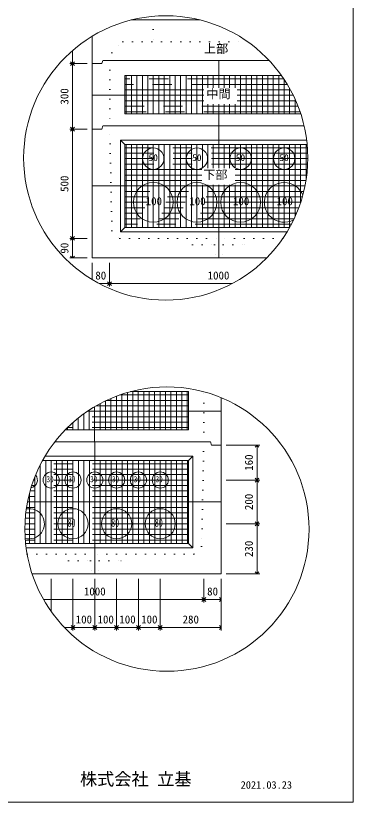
# Model space of a CAD drawing. Units: millimetres, scale not verified. Extents: x -4890 to 4890, y -2290 to 2289.
# Drawn here: x -2944 to -1830, y -1986 to 608 of the extents above; entities that cross this region are included whole.
import ezdxf
from ezdxf.enums import TextEntityAlignment as Align

# ---------------------------------------------------------------- set-up
doc = ezdxf.new("R2010")
doc.units = ezdxf.units.MM
doc.header["$LTSCALE"] = 10
for name, pattern in [('DASHED1', [1.8, 1.2, -0.6]), ('USER2', [50.8, 31.75, -6.35, 6.35, -6.35]), ('USER5', [3.185, 0.01, -3.175])]:
    doc.linetypes.add(name, pattern=pattern)
for name, color, linetype, lineweight in [('0-2_waku', 7, 'Continuous', 18), ('0-3_gaikei', 7, 'Continuous', 18), ('0-4_kakure', 7, 'DASHED1', 5), ('0-5_sunpou', 7, 'Continuous', 5), ('0-8_hole', 7, 'Continuous', 18), ('0-9_uchigawa', 6, 'Continuous', 18), ('0-E_文字１', 7, 'Continuous', 18), ('0-F_コア部分\u3000寸法補助線3', 150, 'USER2', 18), ('1-0_コア部分\u3000寸法補助線2', 150, 'USER2', 18), ('1-1_コア部分\u3000中心補助線', 1, 'Continuous', 18), ('1-2_コア部分\u3000寸法補助線', 7, 'USER2', 5), ('1-3_uchigawa2', 6, 'USER2', 18)]:
    doc.layers.add(name, color=color, linetype=linetype, lineweight=lineweight)
doc.styles.add('ＭＳ ゴシック', font='')
doc.styles.get('ＭＳ ゴシック').set_extended_font_data('MS Gothic')

# ---------------------------------------------------------------- blocks, each defined once
blk = doc.blocks.new('_Open90')
at = {"layer": '0-5_sunpou'}
blk.add_line((0, 0), (-1, 0), dxfattribs=at)
blk.add_lwpolyline([(-0.5, 0.5), (0, 0), (-0.5, -0.5)], dxfattribs=at)

msp = doc.modelspace()

# ---------------------------------------------------------------- linework, layer by layer
at = {"layer": '0-2_waku'}
for p in [(-1830.06, 2289.43), (-4890.06, -1985.57), (-4890.06, -1985.57), (-4890.06, -1985.57), (-4890.06, -1985.57)]:
    msp.add_line(p, (-1830.06, -1985.57), dxfattribs=at)
at = {"layer": '0-3_gaikei'}
for p, q in [((-2562.8, 593.79), (-2508.76, 593.79)), ((-2562.8, 593.79), (-2508.76, 593.79)), ((-2562.8, 593.79), (-2508.76, 593.79)), ((-2335.7, 593.79), (-2562.8, 593.79)), ((-2562.76, 593.79), (-2335.7, 593.79)), ((-2562.76, 593.79), (-2335.7, 593.79)), ((-2692.36, 449.79), (-2692.36, 539.8)), ((-2692.36, 449.79), (-2692.36, -191.01)), ((-2659.96, 449.79), (-2692.36, 449.79)), ((-2659.96, 449.79), (-2692.36, 449.79)), ((-2656.36, 460.59), (-2659.96, 449.79)), ((-2274.14, 460.59), (-2655.74, 460.59)), ((-2108.16, 460.59), (-2274.76, 460.59)), ((-2659.96, 233.79), (-2692.36, 233.79)), ((-2659.96, 233.79), (-2692.36, 233.79)), ((-2656.36, 244.59), (-2659.96, 233.79)), ((-2274.14, 244.59), (-2655.74, 244.59)), ((-1992.45, 244.59), (-2274.76, 244.59)), ((-2692.36, -191.01), (-2116.05, -191.01)), ((-2692.36, -191.01), (-2116.05, -191.01)), ((-2692.36, -191.01), (-2116.05, -191.01)), ((-2265.65, -1009.6), (-2265.65, -651.64)), ((-2301.65, -797.2), (-2298.05, -808)), ((-2265.65, -808), (-2298.05, -808))]:
    msp.add_line(p, q, dxfattribs=at)
for points in [[(-2301.65, -797.2), (-2683.25, -797.2), (-2815.32, -797.2)], [(-2889.97, -1232.8), (-2265.65, -1232.8), (-2265.65, -808)], [(-2880.82, -1232.8), (-2265.65, -1232.8), (-2265.65, -808)]]:
    msp.add_lwpolyline(points, dxfattribs=at)
at = {"layer": '0-4_kakure', "linetype": 'USER5', "lineweight": 18}
for p, q in [((-2490.76, 593.79), (-2490.76, 605.91)), ((-2490.76, 593.79), (-2490.76, 521.79)), ((-2626.94, 485.79), (-2590.94, 521.79)), ((-2590.94, 521.79), (-2178.67, 521.79)), ((-2626.94, 485.79), (-2634.14, 460.59)), ((-2634.14, 460.59), (-2634.14, 244.59)), ((-2626.71, -101.01), (-2634.14, 244.59)), ((-2626.71, -101.01), (-2600.96, -126.21)), ((-2600.96, -126.21), (-2274.14, -126.21)), ((-2360.54, -147.81), (-2382.14, -126.21)), ((-2062.5, -126.21), (-2274.14, -126.21)), ((-2187.74, -147.81), (-2166.14, -126.21)), ((-2360.54, -147.81), (-2288.54, -147.81)), ((-2288.54, -147.81), (-2285.66, -191.01)), ((-2259.74, -147.81), (-2262.62, -191.01)), ((-2259.74, -147.81), (-2187.74, -147.81)), ((-2323.25, -797.2), (-2323.25, -632.06)), ((-2323.25, -797.2), (-2330.69, -1142.8)), ((-2330.69, -1142.8), (-2356.43, -1168)), ((-2906.49, -1168), (-2683.25, -1168)), ((-2769.65, -1189.6), (-2791.25, -1168)), ((-2769.65, -1189.6), (-2697.65, -1189.6)), ((-2697.65, -1189.6), (-2694.77, -1232.8)), ((-2356.43, -1168), (-2683.25, -1168)), ((-2668.85, -1189.6), (-2671.73, -1232.8)), ((-2668.85, -1189.6), (-2596.85, -1189.6)), ((-2596.85, -1189.6), (-2575.25, -1168))]:
    msp.add_line(p, q, dxfattribs=at)
at = {"layer": '0-5_sunpou', "color": 150, "lineweight": 18}
for p, q in [((-2756.67, 492.91), (-2756.67, 462.75)), ((-2708.2, 449.79), (-2766.03, 449.79)), ((-2724.04, 449.79), (-2766.03, 449.79)), ((-2756.67, 436.83), (-2756.67, 246.75)), ((-2708.2, 233.79), (-2766.03, 233.79)), ((-2708.2, 233.79), (-2766.03, 233.79)), ((-2756.67, 220.83), (-2756.67, -113.25)), ((-2708.2, -126.21), (-2766.03, -126.21)), ((-2724.04, -126.21), (-2766.03, -126.21)), ((-2756.67, -139.17), (-2756.67, -178.05)), ((-2708.2, -191.01), (-2766.03, -191.01)), ((-2692.36, -206.85), (-2692.36, -262.06)), ((-2634.76, -206.85), (-2634.76, -284.91)), ((-2634.76, -206.85), (-2634.76, -284.91)), ((-2668.57, -275.55), (-2647.72, -275.55)), ((-2621.8, -275.55), (-2229.93, -275.55)), ((-2249.81, -808), (-2138.5, -808)), ((-2147.86, -820.96), (-2147.86, -910.24)), ((-2249.81, -923.2), (-2138.5, -923.2)), ((-2249.81, -923.2), (-2138.5, -923.2)), ((-2147.86, -936.16), (-2147.86, -1054.24)), ((-2249.81, -1067.2), (-2138.5, -1067.2)), ((-2249.81, -1067.2), (-2138.5, -1067.2)), ((-2147.86, -1080.16), (-2147.86, -1219.84)), ((-2249.81, -1232.8), (-2138.5, -1232.8)), ((-2827.25, -1248.64), (-2827.25, -1356.44)), ((-2755.25, -1248.64), (-2755.25, -1419.1)), ((-2755.25, -1248.64), (-2755.25, -1419.1)), ((-2683.25, -1248.64), (-2683.25, -1419.1)), ((-2683.25, -1248.64), (-2683.25, -1419.1)), ((-2611.25, -1248.64), (-2611.25, -1419.1)), ((-2611.25, -1248.64), (-2611.25, -1419.1)), ((-2539.25, -1248.64), (-2539.25, -1419.1)), ((-2539.25, -1248.64), (-2539.25, -1419.1)), ((-2467.25, -1248.64), (-2467.25, -1419.1)), ((-2467.25, -1248.64), (-2467.25, -1419.1)), ((-2323.25, -1248.64), (-2323.25, -1326.7)), ((-2323.25, -1248.64), (-2323.25, -1326.7)), ((-2265.65, -1248.64), (-2265.65, -1326.7)), ((-2265.65, -1248.64), (-2265.65, -1419.1)), ((-2852.22, -1317.34), (-2336.21, -1317.34)), ((-2310.29, -1317.34), (-2278.61, -1317.34)), ((-2783.12, -1409.74), (-2768.21, -1409.74)), ((-2742.29, -1409.74), (-2696.21, -1409.74)), ((-2670.29, -1409.74), (-2624.21, -1409.74)), ((-2598.29, -1409.74), (-2552.21, -1409.74)), ((-2526.29, -1409.74), (-2480.21, -1409.74)), ((-2454.29, -1409.74), (-2278.61, -1409.74))]:
    msp.add_line(p, q, dxfattribs=at)
for centre in [(-2449.25, 138.87), (-2445.04, -1084.85)]:
    msp.add_circle(centre, 468.88, dxfattribs=at)
at = {"layer": '0-8_hole'}
for centre, radius in [((-2490.14, 136.59), 35.28), ((-2346.14, 136.59), 35.28), ((-2202.14, 136.59), 35.28), ((-2058.14, 136.59), 35.28), ((-2490.14, -7.41), 65.52), ((-2346.14, -7.41), 65.52), ((-2202.14, -7.41), 65.52), ((-2827.25, -923.2), 26.64), ((-2755.25, -923.2), 26.64), ((-2683.25, -923.2), 26.64), ((-2611.25, -923.2), 26.64), ((-2539.25, -923.2), 26.64), ((-2467.25, -923.2), 26.64), ((-2755.25, -1067.2), 49.68), ((-2611.25, -1067.2), 49.68), ((-2467.25, -1067.2), 49.68)]:
    msp.add_circle(centre, radius, dxfattribs=at)
for centre, radius, start, end in [((-2058.14, -7.41), 65.52, 20.66629, 298.32089), ((-2899.25, -923.2), 26.64, 281.59033, 39.2294), ((-2899.25, -1067.2), 49.68, 253.99064, 101.55918)]:
    msp.add_arc(centre, radius, start, end, dxfattribs=at)
at = {"layer": '0-9_uchigawa'}
for p, q in [((-2598.14, 197.79), (-2583.74, 183.39)), ((-2598.14, -104.61), (-2598.14, 197.79)), ((-2583.74, 183.39), (-2274.14, 183.39)), ((-2583.74, -90.21), (-2583.74, 183.39)), ((-2274.14, 183.39), (-1982.49, 183.39)), ((-2598.14, -104.61), (-2583.74, -90.21)), ((-2583.74, -90.21), (-2040.15, -90.21)), ((-2598.14, -104.61), (-2048.55, -104.61)), ((-2359.25, -1146.4), (-2359.25, -844)), ((-2373.65, -1132), (-2373.65, -858.4)), ((-2911.54, -1132), (-2373.65, -1132)), ((-2359.25, -1146.4), (-2373.65, -1132)), ((-2909.86, -1146.4), (-2359.25, -1146.4))]:
    msp.add_line(p, q, dxfattribs=at)
for points in [[(-2598.14, 197.79), (-2274.14, 197.79), (-1984.09, 197.79)], [(-2855.61, -858.4), (-2683.25, -858.4), (-2373.65, -858.4), (-2359.25, -844)], [(-2847.34, -844), (-2683.25, -844), (-2359.25, -844)]]:
    msp.add_lwpolyline(points, dxfattribs=at)
at = {"layer": '0-F_コア部分\u3000寸法補助線3'}
for p, q in [((-2580.14, 284.19), (-2580.14, 410.19)), ((-2544.14, 284.19), (-2544.14, 410.19)), ((-2508.14, 284.19), (-2508.14, 410.19)), ((-2472.14, 284.19), (-2472.14, 410.19)), ((-2436.14, 284.19), (-2436.14, 410.19)), ((-2400.14, 284.19), (-2400.14, 410.19)), ((-2364.14, 284.19), (-2364.14, 410.19)), ((-2328.14, 284.19), (-2328.14, 410.19)), ((-2292.14, 370.42), (-2292.14, 410.19)), ((-2256.14, 370.42), (-2256.14, 410.19)), ((-2220.14, 370.42), (-2220.14, 410.19)), ((-2184.14, 284.19), (-2184.14, 410.19)), ((-2148.14, 284.19), (-2148.14, 410.19)), ((-2112.14, 284.19), (-2112.14, 410.19)), ((-2076.14, 284.19), (-2076.14, 410.19)), ((-2323.14, 363.39), (-2583.74, 363.39)), ((-2037.63, 363.39), (-2212.98, 363.39)), ((-2040.14, 284.19), (-2040.14, 367.94)), ((-2323.14, 327.39), (-2583.74, 327.39)), ((-2292.14, 284.19), (-2292.14, 316.51)), ((-2256.14, 284.19), (-2256.14, 316.51)), ((-2220.14, 284.19), (-2220.14, 316.51)), ((-2019.94, 327.39), (-2212.98, 327.39)), ((-2004.14, 284.19), (-2004.14, 286.26)), ((-2580.14, -90.21), (-2580.14, 183.39)), ((-2544.14, -90.21), (-2544.14, 183.39)), ((-2508.14, -90.21), (-2508.14, 183.39)), ((-2472.14, -90.21), (-2472.14, 183.39)), ((-2436.14, -90.21), (-2436.14, 183.39)), ((-2400.14, -90.21), (-2400.14, 183.39)), ((-2364.14, -90.21), (-2364.14, 183.39)), ((-2328.14, 104.62), (-2328.14, 183.39)), ((-2292.14, 104.62), (-2292.14, 183.39)), ((-2256.14, 104.62), (-2256.14, 183.39)), ((-2220.14, 104.62), (-2220.14, 183.39)), ((-2184.14, -90.21), (-2184.14, 183.39)), ((-2148.14, -90.21), (-2148.14, 183.39)), ((-2112.14, -90.21), (-2112.14, 183.39)), ((-2076.14, -90.21), (-2076.14, 183.39)), ((-2040.14, -90.21), (-2040.14, 183.39)), ((-2004.14, -8.52), (-2004.14, 183.39)), ((-1981.59, 172.59), (-2583.74, 172.59)), ((-1980.38, 136.59), (-2583.74, 136.59)), ((-2329.76, 100.59), (-2583.74, 100.59)), ((-1981.94, 100.59), (-2219.6, 100.59)), ((-2329.76, 64.59), (-2583.74, 64.59)), ((-1986.3, 64.59), (-2219.6, 64.59)), ((-1993.53, 28.59), (-2583.74, 28.59)), ((-2328.14, -90.21), (-2328.14, 50.71)), ((-2292.14, -90.21), (-2292.14, 50.71)), ((-2256.14, -90.21), (-2256.14, 50.71)), ((-2220.14, -90.21), (-2220.14, 50.71)), ((-2003.78, -7.41), (-2583.74, -7.41)), ((-2017.26, -43.41), (-2583.74, -43.41)), ((-2034.28, -79.41), (-2583.74, -79.41)), ((-2593.87, -757.6), (-2593.87, -640.22)), ((-2557.87, -757.6), (-2557.87, -631.6)), ((-2521.87, -757.6), (-2521.87, -631.6)), ((-2485.87, -757.6), (-2485.87, -631.6)), ((-2449.87, -757.6), (-2449.87, -631.6)), ((-2413.87, -757.6), (-2413.87, -631.6)), ((-2377.87, -757.6), (-2377.87, -631.6)), ((-2665.87, -757.6), (-2665.87, -671.23)), ((-2629.87, -757.6), (-2629.87, -653.93)), ((-2701.87, -757.6), (-2701.87, -692.56)), ((-2374.27, -678.4), (-2678.81, -678.4)), ((-2737.87, -757.6), (-2737.87, -718.65)), ((-2374.27, -714.4), (-2732.47, -714.4)), ((-2773.87, -757.6), (-2773.87, -750.6)), ((-2373.65, -869.2), (-2861.39, -869.2)), ((-2845.25, -1132), (-2845.25, -858.4)), ((-2809.25, -1132), (-2809.25, -858.4)), ((-2773.25, -1132), (-2773.25, -858.4)), ((-2737.25, -1132), (-2737.25, -858.4)), ((-2701.25, -1132), (-2701.25, -858.4)), ((-2665.25, -1132), (-2665.25, -858.4)), ((-2629.25, -1132), (-2629.25, -858.4)), ((-2593.25, -1132), (-2593.25, -858.4)), ((-2557.25, -1132), (-2557.25, -858.4)), ((-2521.25, -1132), (-2521.25, -858.4)), ((-2485.25, -1132), (-2485.25, -858.4)), ((-2449.25, -1132), (-2449.25, -858.4)), ((-2413.25, -1132), (-2413.25, -858.4)), ((-2377.25, -1132), (-2377.25, -858.4)), ((-2373.65, -905.2), (-2878.14, -905.2)), ((-2881.25, -1132), (-2881.25, -912.89)), ((-2373.65, -941.2), (-2891.38, -941.2)), ((-2373.65, -977.2), (-2901.4, -977.2)), ((-2373.65, -1013.2), (-2908.42, -1013.2)), ((-2373.65, -1049.2), (-2912.56, -1049.2)), ((-2373.65, -1085.2), (-2913.92, -1085.2)), ((-2373.65, -1121.2), (-2912.51, -1121.2))]:
    msp.add_line(p, q, dxfattribs=at)
at = {"layer": '1-0_コア部分\u3000寸法補助線2'}
for p, q in [((-2562.14, 284.19), (-2562.14, 410.19)), ((-2526.14, 284.19), (-2526.14, 410.19)), ((-2490.14, 284.19), (-2490.14, 410.19)), ((-2454.14, 284.19), (-2454.14, 410.19)), ((-2382.14, 284.19), (-2382.14, 410.19)), ((-2310.14, 370.42), (-2310.14, 410.19)), ((-2238.14, 370.42), (-2238.14, 410.19)), ((-2166.14, 284.19), (-2166.14, 410.19)), ((-2094.14, 284.19), (-2094.14, 410.19)), ((-2047.97, 381.39), (-2583.74, 381.39)), ((-2310.14, 284.19), (-2310.14, 316.51)), ((-2238.14, 284.19), (-2238.14, 316.51)), ((-2022.14, 284.19), (-2022.14, 332.32)), ((-2012.48, 309.39), (-2583.74, 309.39)), ((-2526.14, -90.21), (-2526.14, 183.39)), ((-2490.14, -90.21), (-2490.14, 183.39)), ((-2454.14, -90.21), (-2454.14, 183.39)), ((-2382.14, -90.21), (-2382.14, 183.39)), ((-2310.14, 104.62), (-2310.14, 183.39)), ((-2238.14, 104.62), (-2238.14, 183.39)), ((-2166.14, -90.21), (-2166.14, 183.39)), ((-2094.14, -90.21), (-2094.14, 183.39)), ((-2022.14, -54.58), (-2022.14, 183.39)), ((-1980.64, 154.59), (-2583.74, 154.59)), ((-2329.76, 82.59), (-2583.74, 82.59)), ((-1983.77, 82.59), (-2219.6, 82.59)), ((-2310.14, -90.21), (-2310.14, 50.71)), ((-2238.14, -90.21), (-2238.14, 50.71)), ((-1998.27, 10.59), (-2583.74, 10.59)), ((-2025.3, -61.41), (-2583.74, -61.41)), ((-2575.87, -757.6), (-2575.87, -634.59)), ((-2503.87, -757.6), (-2503.87, -631.6)), ((-2431.87, -757.6), (-2431.87, -631.6)), ((-2647.87, -757.6), (-2647.87, -662.11)), ((-2374.27, -660.4), (-2644.27, -660.4)), ((-2719.87, -757.6), (-2719.87, -704.95)), ((-2374.27, -732.4), (-2754.28, -732.4)), ((-2863.25, -1132), (-2863.25, -872.84)), ((-2791.25, -1132), (-2791.25, -858.4)), ((-2719.25, -1132), (-2719.25, -858.4)), ((-2647.25, -1132), (-2647.25, -858.4)), ((-2575.25, -1132), (-2575.25, -858.4)), ((-2503.25, -1132), (-2503.25, -858.4)), ((-2431.25, -1132), (-2431.25, -858.4)), ((-2373.65, -887.2), (-2870.23, -887.2)), ((-2373.65, -959.2), (-2896.77, -959.2)), ((-2899.25, -1132), (-2899.25, -968.48)), ((-2373.65, -1031.2), (-2910.84, -1031.2)), ((-2373.65, -1103.2), (-2913.56, -1103.2))]:
    msp.add_line(p, q, dxfattribs=at)
at = {"layer": '1-1_コア部分\u3000中心補助線'}
for p, q in [((-2274.14, 370.42), (-2274.14, 460.59)), ((-2323.14, 345.39), (-2692.36, 345.39)), ((-2028.31, 345.39), (-2212.98, 345.39)), ((-2274.14, 244.59), (-2274.14, 316.51)), ((-2274.14, 104.62), (-2274.14, 244.59)), ((-2691.74, 46.59), (-1989.55, 46.59)), ((-2274.14, -191.01), (-2274.14, 50.71)), ((-2266.88, -696.4), (-2707.64, -696.4)), ((-2683.87, -797.2), (-2683.87, -681.35)), ((-2683.25, -1232.8), (-2683.25, -797.2)), ((-2905.27, -995.2), (-2265.65, -995.2))]:
    msp.add_line(p, q, dxfattribs=at)
at = {"layer": '1-2_コア部分\u3000寸法補助線'}
for p, q in [((-2059.41, 399.39), (-2583.74, 399.39)), ((-2562.14, 284.19), (-2562.14, 410.19)), ((-2490.14, 284.19), (-2490.14, 410.19)), ((-2418.14, 284.19), (-2418.14, 410.19)), ((-2346.14, 284.19), (-2346.14, 410.19)), ((-2202.14, 284.19), (-2202.14, 410.19)), ((-2130.14, 284.19), (-2130.14, 410.19)), ((-2058.14, 284.19), (-2058.14, 397.48)), ((-2005.88, 291.39), (-2583.74, 291.39)), ((-2562.14, -90.21), (-2562.14, 183.39)), ((-2490.14, -90.21), (-2490.14, 183.39)), ((-2418.14, -90.21), (-2418.14, 183.39)), ((-2346.14, -90.21), (-2346.14, 183.39)), ((-2202.14, -90.21), (-2202.14, 183.39)), ((-2130.14, -90.21), (-2130.14, 183.39)), ((-2058.14, -90.21), (-2058.14, 183.39)), ((-1986.14, 65.56), (-1986.14, 183.39)), ((-1980.81, 118.59), (-2583.74, 118.59)), ((-2010.1, -25.41), (-2583.74, -25.41)), ((-2611.87, -757.6), (-2611.87, -646.65)), ((-2374.27, -642.4), (-2600.24, -642.4)), ((-2539.87, -757.6), (-2539.87, -631.6)), ((-2467.87, -757.6), (-2467.87, -631.6)), ((-2395.87, -757.6), (-2395.87, -631.6)), ((-2374.27, -750.4), (-2773.66, -750.4)), ((-2755.87, -757.6), (-2755.87, -733.8)), ((-2827.25, -1132), (-2827.25, -858.4)), ((-2755.25, -1132), (-2755.25, -858.4)), ((-2611.25, -1132), (-2611.25, -858.4)), ((-2539.25, -1132), (-2539.25, -858.4)), ((-2467.25, -1132), (-2467.25, -858.4)), ((-2395.25, -1132), (-2395.25, -858.4)), ((-2373.65, -923.2), (-2885.18, -923.2)), ((-2899.25, -1132), (-2899.25, -968.48)), ((-2373.65, -1067.2), (-2913.59, -1067.2))]:
    msp.add_line(p, q, dxfattribs=at)
at = {"layer": '1-3_uchigawa2'}
for p, q in [((-2583.74, 410.19), (-2274.14, 410.19)), ((-2583.74, 410.19), (-2583.74, 284.19)), ((-2066.85, 410.19), (-2274.14, 410.19)), ((-2583.74, 284.19), (-2274.14, 284.19)), ((-2003.46, 284.19), (-2274.14, 284.19)), ((-2374.27, -631.6), (-2565.09, -631.6)), ((-2374.27, -631.6), (-2374.27, -757.6)), ((-2780.83, -757.6), (-2683.87, -757.6)), ((-2374.27, -757.6), (-2683.87, -757.6))]:
    msp.add_line(p, q, dxfattribs=at)

# ---------------------------------------------------------------- block references
at = {"layer": '0-5_sunpou', "xscale": 12.96, "yscale": 12.96}
for p, rotation in [((-2756.67, 449.79), 270), ((-2756.67, 449.79), 90), ((-2756.67, 233.79), 270), ((-2756.67, 233.79), 90), ((-2756.67, -126.21), 270), ((-2756.67, -126.21), 90), ((-2756.67, -191.01), 270), ((-2634.76, -275.55), 180), ((-2147.86, -808), 90), ((-2147.86, -923.2), 270), ((-2147.86, -923.2), 90), ((-2147.86, -1067.2), 270), ((-2147.86, -1067.2), 90), ((-2147.86, -1232.8), 270), ((-2323.25, -1317.34), 180), ((-2755.25, -1409.74), 180), ((-2683.25, -1409.74), 180), ((-2611.25, -1409.74), 180), ((-2539.25, -1409.74), 180), ((-2467.25, -1409.74), 180)]:
    msp.add_blockref('_Open90', p, dxfattribs=dict(at, rotation=rotation))
for p in [(-2634.76, -275.55), (-2323.25, -1317.34), (-2265.65, -1317.34), (-2755.25, -1409.74), (-2683.25, -1409.74), (-2611.25, -1409.74), (-2539.25, -1409.74), (-2467.25, -1409.74), (-2265.65, -1409.74)]:
    msp.add_blockref('_Open90', p, dxfattribs=at)

# ---------------------------------------------------------------- texts
at = {"layer": '0-5_sunpou', "style": 'ＭＳ ゴシック'}
for s, p in [('300', (-2762.43, 314.79)), ('500', (-2762.43, 26.79)), ('90', (-2762.43, -176.61)), ('160', (-2153.62, -892.6)), ('200', (-2153.62, -1022.2)), ('230', (-2153.62, -1177))]:
    msp.add_text(s, height=26.39, rotation=90, dxfattribs=at).set_placement(p, align=Align.BOTTOM_LEFT)
for s, p in [('80', (-2681.56, -269.79)), ('1000', (-2310.76, -269.79)), ('1000', (-2719.25, -1311.58)), ('80', (-2312.45, -1311.58)), ('100', (-2746.25, -1403.98)), ('100', (-2674.25, -1403.98)), ('100', (-2602.25, -1403.98)), ('100', (-2530.25, -1403.98)), ('280', (-2393.45, -1403.98))]:
    msp.add_text(s, height=26.39, dxfattribs=at).set_placement(p, align=Align.BOTTOM_LEFT)
at = {"layer": '0-E_文字１', "style": 'ＭＳ ゴシック'}
for s, height, p in [('上部', 29.33, (-2322.95, 476.15)), ('中間', 29.33, (-2315.23, 326.68)), ('50', 22.43, (-2505.69, 121.94)), ('50', 22.43, (-2361.69, 121.94)), ('50', 22.43, (-2217.69, 121.94)), ('50', 22.43, (-2073.69, 121.94)), ('下部', 29.33, (-2325.46, 60.43)), ('100', 26.39, (-2515.3, -24.82)), ('100', 26.39, (-2371.3, -24.82)), ('100', 26.39, (-2227.3, -24.82)), ('100', 26.39, (-2083.3, -24.82)), ('株式会社 立基', 41.57, (-2732.28, -1942.09)), ('2021.03.23', 24.94, (-2201.77, -1948.3))]:
    msp.add_text(s, height=height, dxfattribs=at).set_placement(p, align=Align.BOTTOM_LEFT)
at = {"layer": '0-E_文字１', "style": 'ＭＳ ゴシック', "width": 0.7}
for s, height, p in [('30', 20.19, (-2842.38, -936.54)), ('30', 20.19, (-2770.38, -936.54)), ('30', 20.19, (-2698.38, -936.54)), ('30', 20.19, (-2626.38, -936.54)), ('30', 20.19, (-2554.38, -936.54)), ('30', 20.19, (-2482.38, -936.54)), ('80', 26.39, (-2773.3, -1084.97)), ('80', 26.39, (-2629.3, -1084.97)), ('80', 26.39, (-2485.3, -1084.97))]:
    msp.add_text(s, height=height, dxfattribs=at).set_placement(p, align=Align.BOTTOM_LEFT)

doc.saveas('drawing.dxf')
